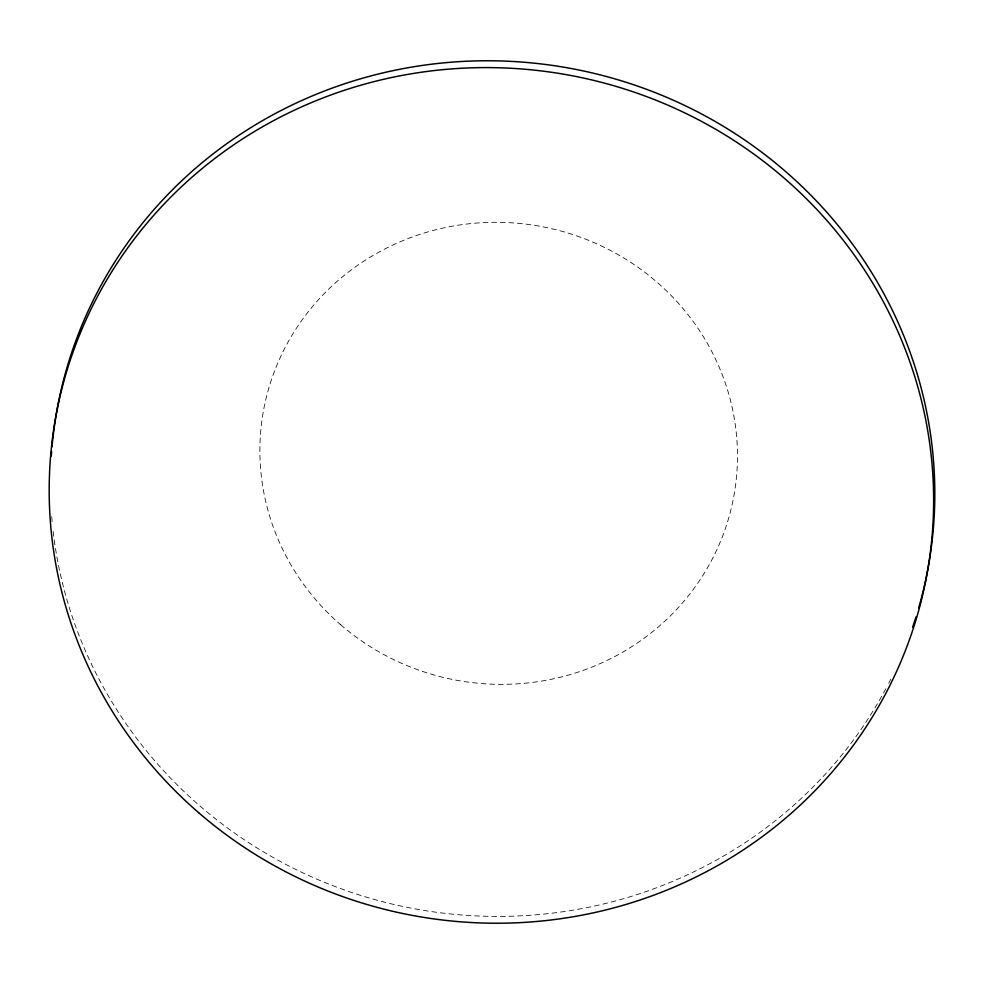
<?xml version="1.0" encoding="UTF-8"?>
<svg xmlns="http://www.w3.org/2000/svg" width="984" height="984" viewBox="0 0 984 984"><rect width="100%" height="100%" fill="white"/><g stroke="black" fill="none" stroke-linecap="round" stroke-linejoin="round"><path stroke-width="0.74" stroke-dasharray="4.92 3.69" d="M890.766 679.218A442.652 427.363 9.8 0 1 888.687 683.314M885.846 688.739A442.652 427.363 9.8 0 1 411.644 908.232A442.652 427.363 9.8 0 1 52.89 529.207M52.127 521.594A442.652 427.363 9.8 0 1 51.611 515.505M340.55 624.631A239.026 230.773 9.8 0 0 732.711 501.926A239.026 230.773 9.8 0 0 422.776 233.442A239.026 230.773 9.8 0 0 340.55 624.631"/><path stroke-width="1.48" d="M52.004 446.859A442.652 427.363 9.8 0 1 571.212 68.511A442.652 427.363 9.8 0 1 918.601 608.198M915.956 616.968A442.652 427.363 9.8 0 1 912.635 627.128M51.291 455.986A442.652 427.363 9.8 0 1 51.623 451.422M198.571 812.624A442.652 427.363 9.8 0 0 924.8 585.406A442.652 427.363 9.8 0 0 350.858 88.203A442.652 427.363 9.8 0 0 198.571 812.624"/></g></svg>
